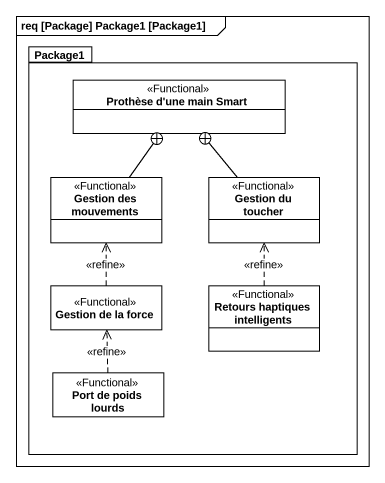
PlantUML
@startuml
mainframe req [Package] Package1 [Package1]
hide circle
hide empty members
package Package1 {
  class "Prothèse d'une main Smart" as Prothèse_d_une_main_Smart <<Functional>>
  class "Gestion des mouvements" as Gestion_des_mouvements <<Functional>>
  class "Gestion du toucher" as Gestion_du_toucher <<Functional>>
  class "Gestion de la force" as Gestion_de_la_force <<Functional>>
  class "Retours haptiques intelligents" as Retours_haptiques <<Functional>>
  class "Port de poids lourds" as Port_de_poids_lourds <<Functional>>
}
Gestion_des_mouvements -up-+ Prothèse_d_une_main_Smart
Gestion_du_toucher -up-+ Prothèse_d_une_main_Smart
Gestion_de_la_force .up.> Gestion_des_mouvements : <<refine>>
Retours_haptiques .up.> Gestion_du_toucher : <<refine>>
Port_de_poids_lourds .up.> Gestion_de_la_force : <<refine>>
@enduml
